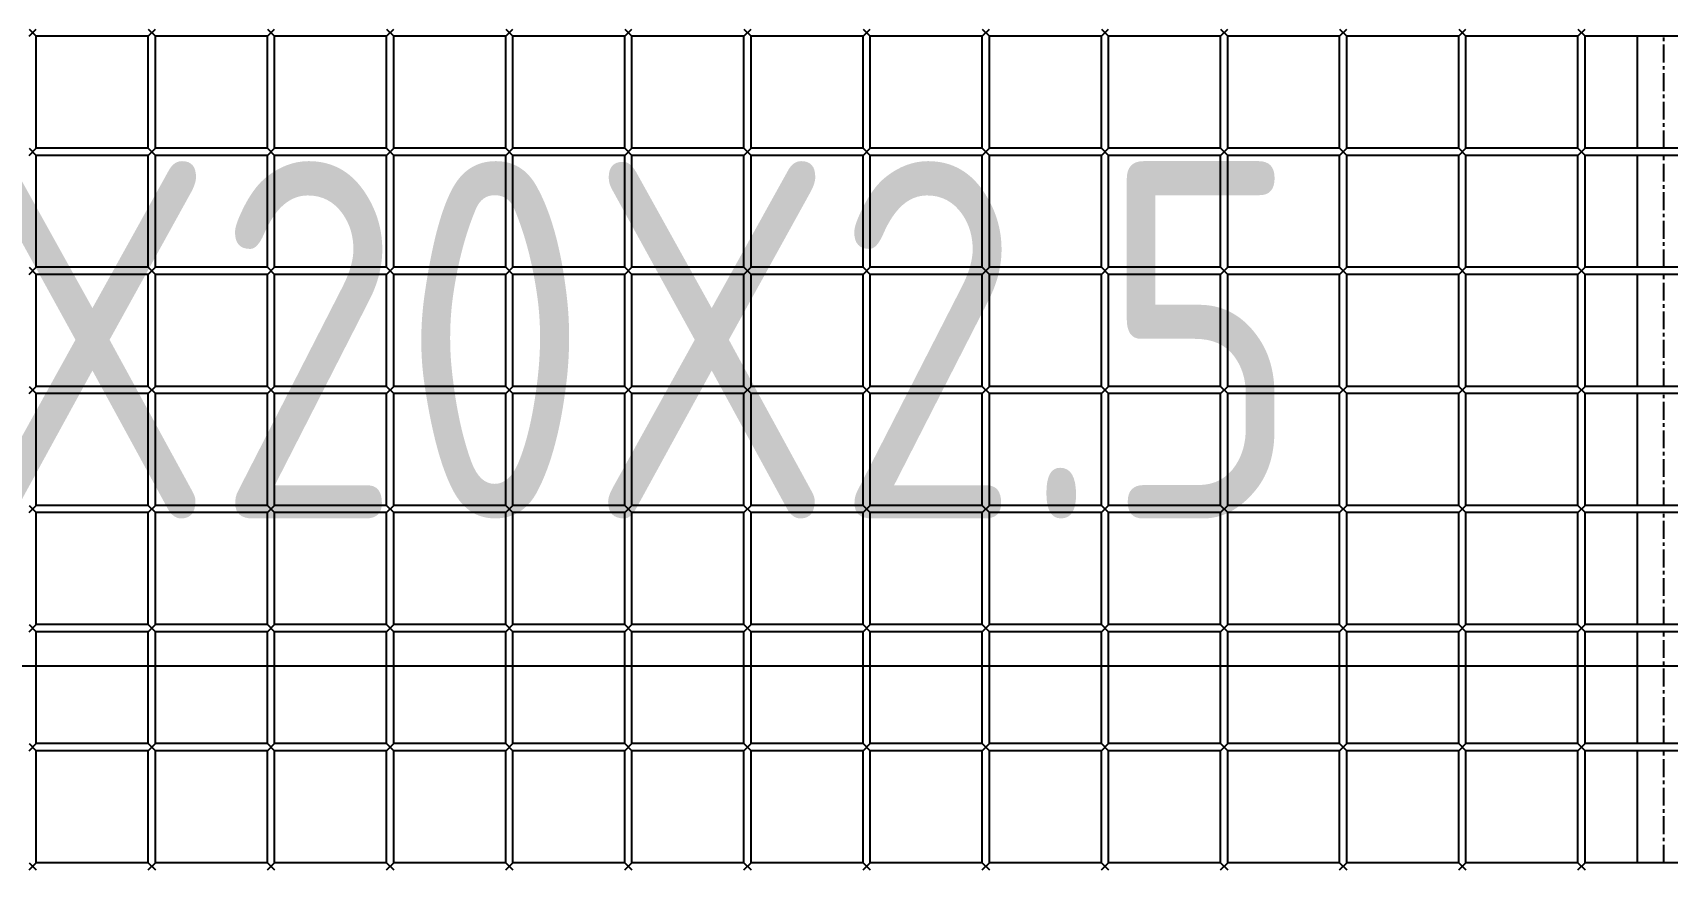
# Model space of a CAD drawing. Header units: millimetres. Extents: x -198529 to 244266, y -64 to 158464.
# Drawn here: x -171256 to -170570, y 120141 to 120491 of the extents above; entities that cross this region are included whole.
import ezdxf

# ---------------------------------------------------------------- set-up
doc = ezdxf.new("R2010")
doc.units = ezdxf.units.MM
doc.linetypes.add('CENTER', pattern=[12, 7.5, -1.5, 1.5, -1.5])
doc.layers.add('0-DCC', color=30, linetype='Continuous')
doc.layers.add('0-DCC-STRUC-T', color=4, linetype='Continuous')
doc.styles.add('EDRI-COM', font='tssdeng.shx', dxfattribs={"width": 0.8, "bigfont": 'hztxt.shx'})

# ---------------------------------------------------------------- blocks, each defined once
blk = doc.blocks.new('DCC2850x2300(右)')
at = {"color": 0, "linetype": 'Continuous'}
for p, q in [((51586.5, -73256.48), (51633.5, -73256.48)), ((51611.5, -73303.48), (51611.5, -73256.48)), ((51636.5, -73256.48), (51633.5, -73253.48)), ((51636.5, -73253.48), (51633.5, -73256.48)), ((51633.5, -73303.48), (51633.5, -73256.48)), ((51636.5, -73256.48), (51683.5, -73256.48)), ((51636.5, -73303.48), (51636.5, -73256.48)), ((51686.5, -73256.48), (51683.5, -73253.48)), ((51686.5, -73253.48), (51683.5, -73256.48)), ((51683.5, -73303.48), (51683.5, -73256.48)), ((51686.5, -73256.48), (51733.5, -73256.48)), ((51686.5, -73303.48), (51686.5, -73256.48)), ((51736.5, -73256.48), (51733.5, -73253.48)), ((51736.5, -73253.48), (51733.5, -73256.48)), ((51733.5, -73303.48), (51733.5, -73256.48)), ((51736.5, -73256.48), (51783.5, -73256.48)), ((51736.5, -73303.48), (51736.5, -73256.48)), ((51786.5, -73256.48), (51783.5, -73253.48)), ((51786.5, -73253.48), (51783.5, -73256.48)), ((51783.5, -73303.48), (51783.5, -73256.48)), ((51786.5, -73256.48), (51833.5, -73256.48)), ((51786.5, -73303.48), (51786.5, -73256.48)), ((51836.5, -73256.48), (51833.5, -73253.48)), ((51836.5, -73253.48), (51833.5, -73256.48)), ((51833.5, -73303.48), (51833.5, -73256.48)), ((51836.5, -73256.48), (51883.5, -73256.48)), ((51836.5, -73303.48), (51836.5, -73256.48)), ((51886.5, -73256.48), (51883.5, -73253.48)), ((51886.5, -73253.48), (51883.5, -73256.48)), ((51883.5, -73303.48), (51883.5, -73256.48)), ((51886.5, -73256.48), (51933.5, -73256.48)), ((51886.5, -73303.48), (51886.5, -73256.48)), ((51936.5, -73256.48), (51933.5, -73253.48)), ((51936.5, -73253.48), (51933.5, -73256.48)), ((51933.5, -73303.48), (51933.5, -73256.48)), ((51936.5, -73256.48), (51983.5, -73256.48)), ((51936.5, -73303.48), (51936.5, -73256.48)), ((51986.5, -73256.48), (51983.5, -73253.48)), ((51986.5, -73253.48), (51983.5, -73256.48)), ((51983.5, -73303.48), (51983.5, -73256.48)), ((51986.5, -73256.48), (52033.5, -73256.48)), ((51986.5, -73303.48), (51986.5, -73256.48)), ((52036.5, -73256.48), (52033.5, -73253.48)), ((52036.5, -73253.48), (52033.5, -73256.48)), ((52033.5, -73303.48), (52033.5, -73256.48)), ((52036.5, -73256.48), (52083.5, -73256.48)), ((52036.5, -73303.48), (52036.5, -73256.48)), ((52086.5, -73256.48), (52083.5, -73253.48)), ((52086.5, -73253.48), (52083.5, -73256.48)), ((52083.5, -73303.48), (52083.5, -73256.48)), ((52086.5, -73303.48), (52086.5, -73256.48)), ((52086.5, -73256.48), (52133.5, -73256.48)), ((52136.5, -73256.48), (52133.5, -73253.48)), ((52136.5, -73253.48), (52133.5, -73256.48)), ((52133.5, -73303.48), (52133.5, -73256.48)), ((52136.5, -73303.48), (52136.5, -73256.48)), ((52136.5, -73256.48), (52183.5, -73256.48)), ((52186.5, -73256.48), (52183.5, -73253.48)), ((52186.5, -73253.48), (52183.5, -73256.48)), ((52183.5, -73303.48), (52183.5, -73256.48)), ((52186.5, -73303.48), (52186.5, -73256.48)), ((52186.5, -73256.48), (52233.5, -73256.48)), ((52236.5, -73256.48), (52233.5, -73253.48)), ((52236.5, -73253.48), (52233.5, -73256.48)), ((52233.5, -73303.48), (52233.5, -73256.48)), ((52236.5, -73303.48), (52236.5, -73256.48)), ((52236.5, -73256.48), (52283.5, -73256.48)), ((52286.5, -73256.48), (52283.5, -73253.48)), ((52286.5, -73253.48), (52283.5, -73256.48)), ((52283.5, -73303.48), (52283.5, -73256.48)), ((51586.5, -73303.48), (51633.5, -73303.48)), ((51636.5, -73306.48), (51633.5, -73303.48)), ((51636.5, -73303.48), (51633.5, -73306.48)), ((51636.5, -73303.48), (51683.5, -73303.48)), ((51686.5, -73306.48), (51683.5, -73303.48)), ((51686.5, -73303.48), (51683.5, -73306.48)), ((51686.5, -73303.48), (51733.5, -73303.48)), ((51736.5, -73306.48), (51733.5, -73303.48)), ((51736.5, -73303.48), (51733.5, -73306.48)), ((51736.5, -73303.48), (51783.5, -73303.48)), ((51786.5, -73306.48), (51783.5, -73303.48)), ((51786.5, -73303.48), (51783.5, -73306.48)), ((51786.5, -73303.48), (51833.5, -73303.48)), ((51836.5, -73306.48), (51833.5, -73303.48)), ((51836.5, -73303.48), (51833.5, -73306.48)), ((51836.5, -73303.48), (51883.5, -73303.48)), ((51886.5, -73306.48), (51883.5, -73303.48)), ((51886.5, -73303.48), (51883.5, -73306.48)), ((51886.5, -73303.48), (51933.5, -73303.48)), ((51936.5, -73306.48), (51933.5, -73303.48)), ((51936.5, -73303.48), (51933.5, -73306.48)), ((51936.5, -73303.48), (51983.5, -73303.48)), ((51986.5, -73306.48), (51983.5, -73303.48)), ((51986.5, -73303.48), (51983.5, -73306.48)), ((51986.5, -73303.48), (52033.5, -73303.48)), ((52036.5, -73306.48), (52033.5, -73303.48)), ((52036.5, -73303.48), (52033.5, -73306.48)), ((52036.5, -73303.48), (52083.5, -73303.48)), ((52086.5, -73306.48), (52083.5, -73303.48)), ((52086.5, -73303.48), (52083.5, -73306.48)), ((52086.5, -73303.48), (52133.5, -73303.48)), ((52136.5, -73306.48), (52133.5, -73303.48)), ((52136.5, -73303.48), (52133.5, -73306.48)), ((52136.5, -73303.48), (52183.5, -73303.48)), ((52186.5, -73306.48), (52183.5, -73303.48)), ((52186.5, -73303.48), (52183.5, -73306.48)), ((52186.5, -73303.48), (52233.5, -73303.48)), ((52236.5, -73306.48), (52233.5, -73303.48)), ((52236.5, -73303.48), (52233.5, -73306.48)), ((52236.5, -73303.48), (52283.5, -73303.48)), ((52286.5, -73306.48), (52283.5, -73303.48)), ((52286.5, -73303.48), (52283.5, -73306.48)), ((51586.5, -73306.48), (51633.5, -73306.48)), ((51611.5, -73353.48), (51611.5, -73306.48)), ((51633.5, -73353.48), (51633.5, -73306.48)), ((51636.5, -73306.48), (51683.5, -73306.48)), ((51636.5, -73353.48), (51636.5, -73306.48)), ((51683.5, -73353.48), (51683.5, -73306.48)), ((51686.5, -73306.48), (51733.5, -73306.48)), ((51686.5, -73353.48), (51686.5, -73306.48)), ((51733.5, -73353.48), (51733.5, -73306.48)), ((51736.5, -73306.48), (51783.5, -73306.48)), ((51736.5, -73353.48), (51736.5, -73306.48)), ((51783.5, -73353.48), (51783.5, -73306.48)), ((51786.5, -73306.48), (51833.5, -73306.48)), ((51786.5, -73353.48), (51786.5, -73306.48)), ((51833.5, -73353.48), (51833.5, -73306.48)), ((51836.5, -73306.48), (51883.5, -73306.48)), ((51836.5, -73353.48), (51836.5, -73306.48)), ((51883.5, -73353.48), (51883.5, -73306.48)), ((51886.5, -73306.48), (51933.5, -73306.48)), ((51886.5, -73353.48), (51886.5, -73306.48)), ((51933.5, -73353.48), (51933.5, -73306.48)), ((51936.5, -73306.48), (51983.5, -73306.48)), ((51936.5, -73353.48), (51936.5, -73306.48)), ((51983.5, -73353.48), (51983.5, -73306.48)), ((51986.5, -73306.48), (52033.5, -73306.48)), ((51986.5, -73353.48), (51986.5, -73306.48)), ((52033.5, -73353.48), (52033.5, -73306.48)), ((52036.5, -73306.48), (52083.5, -73306.48)), ((52036.5, -73353.48), (52036.5, -73306.48)), ((52083.5, -73353.48), (52083.5, -73306.48)), ((52086.5, -73353.48), (52086.5, -73306.48)), ((52086.5, -73306.48), (52133.5, -73306.48)), ((52133.5, -73353.48), (52133.5, -73306.48)), ((52136.5, -73353.48), (52136.5, -73306.48)), ((52136.5, -73306.48), (52183.5, -73306.48)), ((52183.5, -73353.48), (52183.5, -73306.48)), ((52186.5, -73353.48), (52186.5, -73306.48)), ((52186.5, -73306.48), (52233.5, -73306.48)), ((52233.5, -73353.48), (52233.5, -73306.48)), ((52236.5, -73353.48), (52236.5, -73306.48)), ((52236.5, -73306.48), (52283.5, -73306.48)), ((52283.5, -73353.48), (52283.5, -73306.48)), ((51586.5, -73353.48), (51633.5, -73353.48)), ((51636.5, -73356.48), (51633.5, -73353.48)), ((51636.5, -73353.48), (51633.5, -73356.48)), ((51636.5, -73353.48), (51683.5, -73353.48)), ((51686.5, -73356.48), (51683.5, -73353.48)), ((51686.5, -73353.48), (51683.5, -73356.48)), ((51686.5, -73353.48), (51733.5, -73353.48)), ((51736.5, -73356.48), (51733.5, -73353.48)), ((51736.5, -73353.48), (51733.5, -73356.48)), ((51736.5, -73353.48), (51783.5, -73353.48)), ((51786.5, -73353.48), (51783.5, -73356.48)), ((51786.5, -73356.48), (51783.5, -73353.48)), ((51786.5, -73353.48), (51833.5, -73353.48)), ((51836.5, -73356.48), (51833.5, -73353.48)), ((51836.5, -73353.48), (51833.5, -73356.48)), ((51836.5, -73353.48), (51883.5, -73353.48)), ((51886.5, -73356.48), (51883.5, -73353.48)), ((51886.5, -73353.48), (51883.5, -73356.48)), ((51886.5, -73353.48), (51933.5, -73353.48)), ((51936.5, -73356.48), (51933.5, -73353.48)), ((51936.5, -73353.48), (51933.5, -73356.48)), ((51936.5, -73353.48), (51983.5, -73353.48)), ((51986.5, -73353.48), (51983.5, -73356.48)), ((51986.5, -73356.48), (51983.5, -73353.48)), ((51986.5, -73353.48), (52033.5, -73353.48)), ((52036.5, -73356.48), (52033.5, -73353.48)), ((52036.5, -73353.48), (52033.5, -73356.48)), ((52036.5, -73353.48), (52083.5, -73353.48)), ((52086.5, -73356.48), (52083.5, -73353.48)), ((52086.5, -73353.48), (52083.5, -73356.48)), ((52086.5, -73353.48), (52133.5, -73353.48)), ((52136.5, -73356.48), (52133.5, -73353.48)), ((52136.5, -73353.48), (52133.5, -73356.48)), ((52136.5, -73353.48), (52183.5, -73353.48)), ((52186.5, -73353.48), (52183.5, -73356.48)), ((52186.5, -73356.48), (52183.5, -73353.48)), ((52186.5, -73353.48), (52233.5, -73353.48)), ((52236.5, -73356.48), (52233.5, -73353.48)), ((52236.5, -73353.48), (52233.5, -73356.48)), ((52236.5, -73353.48), (52283.5, -73353.48)), ((52286.5, -73356.48), (52283.5, -73353.48)), ((52286.5, -73353.48), (52283.5, -73356.48)), ((51586.5, -73356.48), (51633.5, -73356.48)), ((51611.5, -73403.48), (51611.5, -73356.48)), ((51633.5, -73403.48), (51633.5, -73356.48)), ((51636.5, -73356.48), (51683.5, -73356.48)), ((51636.5, -73403.48), (51636.5, -73356.48)), ((51683.5, -73403.48), (51683.5, -73356.48)), ((51686.5, -73356.48), (51733.5, -73356.48)), ((51686.5, -73403.48), (51686.5, -73356.48)), ((51733.5, -73403.48), (51733.5, -73356.48)), ((51736.5, -73356.48), (51783.5, -73356.48)), ((51736.5, -73403.48), (51736.5, -73356.48)), ((51783.5, -73403.48), (51783.5, -73356.48)), ((51786.5, -73356.48), (51833.5, -73356.48)), ((51786.5, -73403.48), (51786.5, -73356.48)), ((51833.5, -73403.48), (51833.5, -73356.48)), ((51836.5, -73356.48), (51883.5, -73356.48)), ((51836.5, -73403.48), (51836.5, -73356.48)), ((51883.5, -73403.48), (51883.5, -73356.48)), ((51886.5, -73356.48), (51933.5, -73356.48)), ((51886.5, -73403.48), (51886.5, -73356.48)), ((51933.5, -73403.48), (51933.5, -73356.48)), ((51936.5, -73356.48), (51983.5, -73356.48)), ((51936.5, -73403.48), (51936.5, -73356.48)), ((51983.5, -73403.48), (51983.5, -73356.48)), ((51986.5, -73356.48), (52033.5, -73356.48)), ((51986.5, -73403.48), (51986.5, -73356.48)), ((52033.5, -73403.48), (52033.5, -73356.48)), ((52036.5, -73356.48), (52083.5, -73356.48)), ((52036.5, -73403.48), (52036.5, -73356.48)), ((52083.5, -73403.48), (52083.5, -73356.48)), ((52086.5, -73356.48), (52133.5, -73356.48)), ((52086.5, -73403.48), (52086.5, -73356.48)), ((52133.5, -73403.48), (52133.5, -73356.48)), ((52136.5, -73356.48), (52183.5, -73356.48)), ((52136.5, -73403.48), (52136.5, -73356.48)), ((52183.5, -73403.48), (52183.5, -73356.48)), ((52186.5, -73403.48), (52186.5, -73356.48)), ((52186.5, -73356.48), (52233.5, -73356.48)), ((52233.5, -73403.48), (52233.5, -73356.48)), ((52236.5, -73403.48), (52236.5, -73356.48)), ((52236.5, -73356.48), (52283.5, -73356.48)), ((52283.5, -73403.48), (52283.5, -73356.48)), ((51586.5, -73403.48), (51633.5, -73403.48)), ((51586.5, -73406.48), (51633.5, -73406.48)), ((51611.5, -73453.48), (51611.5, -73406.48)), ((51636.5, -73403.48), (51633.5, -73406.48)), ((51636.5, -73406.48), (51633.5, -73403.48)), ((51633.5, -73453.48), (51633.5, -73406.48)), ((51636.5, -73403.48), (51683.5, -73403.48)), ((51636.5, -73406.48), (51683.5, -73406.48)), ((51636.5, -73453.48), (51636.5, -73406.48)), ((51686.5, -73406.48), (51683.5, -73403.48)), ((51686.5, -73403.48), (51683.5, -73406.48)), ((51683.5, -73453.48), (51683.5, -73406.48)), ((51686.5, -73403.48), (51733.5, -73403.48)), ((51686.5, -73406.48), (51733.5, -73406.48)), ((51686.5, -73453.48), (51686.5, -73406.48)), ((51736.5, -73403.48), (51733.5, -73406.48)), ((51736.5, -73406.48), (51733.5, -73403.48)), ((51733.5, -73453.48), (51733.5, -73406.48)), ((51736.5, -73403.48), (51783.5, -73403.48)), ((51736.5, -73406.48), (51783.5, -73406.48)), ((51736.5, -73453.48), (51736.5, -73406.48)), ((51786.5, -73403.48), (51783.5, -73406.48)), ((51786.5, -73406.48), (51783.5, -73403.48)), ((51783.5, -73453.48), (51783.5, -73406.48)), ((51786.5, -73403.48), (51833.5, -73403.48)), ((51786.5, -73406.48), (51833.5, -73406.48)), ((51786.5, -73453.48), (51786.5, -73406.48)), ((51836.5, -73403.48), (51833.5, -73406.48)), ((51836.5, -73406.48), (51833.5, -73403.48)), ((51833.5, -73453.48), (51833.5, -73406.48)), ((51836.5, -73403.48), (51883.5, -73403.48)), ((51836.5, -73406.48), (51883.5, -73406.48)), ((51836.5, -73453.48), (51836.5, -73406.48)), ((51886.5, -73406.48), (51883.5, -73403.48)), ((51886.5, -73403.48), (51883.5, -73406.48)), ((51883.5, -73453.48), (51883.5, -73406.48)), ((51886.5, -73403.48), (51933.5, -73403.48)), ((51886.5, -73406.48), (51933.5, -73406.48)), ((51886.5, -73453.48), (51886.5, -73406.48)), ((51936.5, -73403.48), (51933.5, -73406.48)), ((51936.5, -73406.48), (51933.5, -73403.48)), ((51933.5, -73453.48), (51933.5, -73406.48)), ((51936.5, -73403.48), (51983.5, -73403.48)), ((51936.5, -73406.48), (51983.5, -73406.48)), ((51936.5, -73453.48), (51936.5, -73406.48)), ((51986.5, -73403.48), (51983.5, -73406.48)), ((51986.5, -73406.48), (51983.5, -73403.48)), ((51983.5, -73453.48), (51983.5, -73406.48)), ((51986.5, -73403.48), (52033.5, -73403.48)), ((51986.5, -73406.48), (52033.5, -73406.48)), ((51986.5, -73453.48), (51986.5, -73406.48)), ((52036.5, -73403.48), (52033.5, -73406.48)), ((52036.5, -73406.48), (52033.5, -73403.48)), ((52033.5, -73453.48), (52033.5, -73406.48)), ((52036.5, -73403.48), (52083.5, -73403.48)), ((52036.5, -73406.48), (52083.5, -73406.48)), ((52036.5, -73453.48), (52036.5, -73406.48)), ((52086.5, -73406.48), (52083.5, -73403.48)), ((52086.5, -73403.48), (52083.5, -73406.48)), ((52083.5, -73453.48), (52083.5, -73406.48)), ((52086.5, -73403.48), (52133.5, -73403.48)), ((52086.5, -73406.48), (52133.5, -73406.48)), ((52086.5, -73453.48), (52086.5, -73406.48)), ((52136.5, -73403.48), (52133.5, -73406.48)), ((52136.5, -73406.48), (52133.5, -73403.48)), ((52133.5, -73453.48), (52133.5, -73406.48)), ((52136.5, -73403.48), (52183.5, -73403.48)), ((52136.5, -73406.48), (52183.5, -73406.48)), ((52136.5, -73453.48), (52136.5, -73406.48)), ((52186.5, -73403.48), (52183.5, -73406.48)), ((52186.5, -73406.48), (52183.5, -73403.48)), ((52183.5, -73453.48), (52183.5, -73406.48)), ((52186.5, -73403.48), (52233.5, -73403.48)), ((52186.5, -73453.48), (52186.5, -73406.48)), ((52186.5, -73406.48), (52233.5, -73406.48)), ((52236.5, -73403.48), (52233.5, -73406.48)), ((52236.5, -73406.48), (52233.5, -73403.48)), ((52233.5, -73453.48), (52233.5, -73406.48)), ((52236.5, -73403.48), (52283.5, -73403.48)), ((52236.5, -73453.48), (52236.5, -73406.48)), ((52236.5, -73406.48), (52283.5, -73406.48)), ((52286.5, -73406.48), (52283.5, -73403.48)), ((52286.5, -73403.48), (52283.5, -73406.48)), ((52283.5, -73453.48), (52283.5, -73406.48)), ((51586.5, -73453.48), (51633.5, -73453.48)), ((51586.5, -73456.48), (51633.5, -73456.48)), ((51611.5, -73503.48), (51611.5, -73456.48)), ((51636.5, -73453.48), (51633.5, -73456.48)), ((51636.5, -73456.48), (51633.5, -73453.48)), ((51633.5, -73503.48), (51633.5, -73456.48)), ((51636.5, -73453.48), (51683.5, -73453.48)), ((51636.5, -73456.48), (51683.5, -73456.48)), ((51636.5, -73503.48), (51636.5, -73456.48)), ((51686.5, -73453.48), (51683.5, -73456.48)), ((51686.5, -73456.48), (51683.5, -73453.48)), ((51683.5, -73503.48), (51683.5, -73456.48)), ((51686.5, -73453.48), (51733.5, -73453.48)), ((51686.5, -73456.48), (51733.5, -73456.48)), ((51686.5, -73503.48), (51686.5, -73456.48)), ((51736.5, -73453.48), (51733.5, -73456.48)), ((51736.5, -73456.48), (51733.5, -73453.48)), ((51733.5, -73503.48), (51733.5, -73456.48)), ((51736.5, -73453.48), (51783.5, -73453.48)), ((51736.5, -73456.48), (51783.5, -73456.48)), ((51736.5, -73503.48), (51736.5, -73456.48)), ((51786.5, -73453.48), (51783.5, -73456.48)), ((51786.5, -73456.48), (51783.5, -73453.48)), ((51783.5, -73503.48), (51783.5, -73456.48)), ((51786.5, -73453.48), (51833.5, -73453.48)), ((51786.5, -73456.48), (51833.5, -73456.48)), ((51786.5, -73503.48), (51786.5, -73456.48)), ((51836.5, -73453.48), (51833.5, -73456.48)), ((51836.5, -73456.48), (51833.5, -73453.48)), ((51833.5, -73503.48), (51833.5, -73456.48)), ((51836.5, -73453.48), (51883.5, -73453.48)), ((51836.5, -73456.48), (51883.5, -73456.48)), ((51836.5, -73503.48), (51836.5, -73456.48)), ((51886.5, -73453.48), (51883.5, -73456.48)), ((51886.5, -73456.48), (51883.5, -73453.48)), ((51883.5, -73503.48), (51883.5, -73456.48)), ((51886.5, -73453.48), (51933.5, -73453.48)), ((51886.5, -73456.48), (51933.5, -73456.48)), ((51886.5, -73503.48), (51886.5, -73456.48)), ((51936.5, -73453.48), (51933.5, -73456.48)), ((51936.5, -73456.48), (51933.5, -73453.48)), ((51933.5, -73503.48), (51933.5, -73456.48)), ((51936.5, -73453.48), (51983.5, -73453.48)), ((51936.5, -73456.48), (51983.5, -73456.48)), ((51936.5, -73503.48), (51936.5, -73456.48)), ((51986.5, -73453.48), (51983.5, -73456.48)), ((51986.5, -73456.48), (51983.5, -73453.48)), ((51983.5, -73503.48), (51983.5, -73456.48)), ((51986.5, -73453.48), (52033.5, -73453.48)), ((51986.5, -73456.48), (52033.5, -73456.48)), ((51986.5, -73503.48), (51986.5, -73456.48)), ((52036.5, -73453.48), (52033.5, -73456.48)), ((52036.5, -73456.48), (52033.5, -73453.48)), ((52033.5, -73503.48), (52033.5, -73456.48)), ((52036.5, -73453.48), (52083.5, -73453.48)), ((52036.5, -73456.48), (52083.5, -73456.48)), ((52036.5, -73503.48), (52036.5, -73456.48)), ((52086.5, -73453.48), (52083.5, -73456.48)), ((52086.5, -73456.48), (52083.5, -73453.48)), ((52083.5, -73503.48), (52083.5, -73456.48)), ((52086.5, -73453.48), (52133.5, -73453.48)), ((52086.5, -73456.48), (52133.5, -73456.48)), ((52086.5, -73503.48), (52086.5, -73456.48)), ((52136.5, -73453.48), (52133.5, -73456.48)), ((52136.5, -73456.48), (52133.5, -73453.48)), ((52133.5, -73503.48), (52133.5, -73456.48)), ((52136.5, -73453.48), (52183.5, -73453.48)), ((52136.5, -73456.48), (52183.5, -73456.48)), ((52136.5, -73503.48), (52136.5, -73456.48)), ((52186.5, -73453.48), (52183.5, -73456.48)), ((52186.5, -73456.48), (52183.5, -73453.48)), ((52183.5, -73503.48), (52183.5, -73456.48)), ((52186.5, -73453.48), (52233.5, -73453.48)), ((52186.5, -73456.48), (52233.5, -73456.48)), ((52186.5, -73503.48), (52186.5, -73456.48)), ((52236.5, -73453.48), (52233.5, -73456.48)), ((52236.5, -73456.48), (52233.5, -73453.48)), ((52233.5, -73503.48), (52233.5, -73456.48)), ((52236.5, -73453.48), (52283.5, -73453.48)), ((52236.5, -73456.48), (52283.5, -73456.48)), ((52236.5, -73503.48), (52236.5, -73456.48)), ((52286.5, -73453.48), (52283.5, -73456.48)), ((52286.5, -73456.48), (52283.5, -73453.48)), ((52283.5, -73503.48), (52283.5, -73456.48)), ((51586.5, -73503.48), (51633.5, -73503.48)), ((51636.5, -73503.48), (51633.5, -73506.48)), ((51636.5, -73506.48), (51633.5, -73503.48)), ((51636.5, -73503.48), (51683.5, -73503.48)), ((51686.5, -73503.48), (51683.5, -73506.48)), ((51686.5, -73506.48), (51683.5, -73503.48)), ((51686.5, -73503.48), (51733.5, -73503.48)), ((51736.5, -73503.48), (51733.5, -73506.48)), ((51736.5, -73506.48), (51733.5, -73503.48)), ((51736.5, -73503.48), (51783.5, -73503.48)), ((51786.5, -73503.48), (51783.5, -73506.48)), ((51786.5, -73506.48), (51783.5, -73503.48)), ((51786.5, -73503.48), (51833.5, -73503.48)), ((51836.5, -73503.48), (51833.5, -73506.48)), ((51836.5, -73506.48), (51833.5, -73503.48)), ((51836.5, -73503.48), (51883.5, -73503.48)), ((51886.5, -73503.48), (51883.5, -73506.48)), ((51886.5, -73506.48), (51883.5, -73503.48)), ((51886.5, -73503.48), (51933.5, -73503.48)), ((51936.5, -73503.48), (51933.5, -73506.48)), ((51936.5, -73506.48), (51933.5, -73503.48)), ((51936.5, -73503.48), (51983.5, -73503.48)), ((51986.5, -73503.48), (51983.5, -73506.48)), ((51986.5, -73506.48), (51983.5, -73503.48)), ((51986.5, -73503.48), (52033.5, -73503.48)), ((52036.5, -73503.48), (52033.5, -73506.48)), ((52036.5, -73506.48), (52033.5, -73503.48)), ((52036.5, -73503.48), (52083.5, -73503.48)), ((52086.5, -73503.48), (52083.5, -73506.48)), ((52086.5, -73506.48), (52083.5, -73503.48)), ((52086.5, -73503.48), (52133.5, -73503.48)), ((52136.5, -73503.48), (52133.5, -73506.48)), ((52136.5, -73506.48), (52133.5, -73503.48)), ((52136.5, -73503.48), (52183.5, -73503.48)), ((52186.5, -73503.48), (52183.5, -73506.48)), ((52186.5, -73506.48), (52183.5, -73503.48)), ((52186.5, -73503.48), (52233.5, -73503.48)), ((52236.5, -73503.48), (52233.5, -73506.48)), ((52236.5, -73506.48), (52233.5, -73503.48)), ((52236.5, -73503.48), (52283.5, -73503.48)), ((52286.5, -73503.48), (52283.5, -73506.48)), ((52286.5, -73506.48), (52283.5, -73503.48)), ((51586.5, -73506.48), (51633.5, -73506.48)), ((51611.5, -73553.48), (51611.5, -73506.48)), ((51633.5, -73553.48), (51633.5, -73506.48)), ((51636.5, -73506.48), (51683.5, -73506.48)), ((51636.5, -73553.48), (51636.5, -73506.48)), ((51683.5, -73553.48), (51683.5, -73506.48)), ((51686.5, -73506.48), (51733.5, -73506.48)), ((51686.5, -73553.48), (51686.5, -73506.48)), ((51733.5, -73553.48), (51733.5, -73506.48)), ((51736.5, -73506.48), (51783.5, -73506.48)), ((51736.5, -73553.48), (51736.5, -73506.48)), ((51783.5, -73553.48), (51783.5, -73506.48)), ((51786.5, -73506.48), (51833.5, -73506.48)), ((51786.5, -73553.48), (51786.5, -73506.48)), ((51833.5, -73553.48), (51833.5, -73506.48)), ((51836.5, -73506.48), (51883.5, -73506.48)), ((51836.5, -73553.48), (51836.5, -73506.48)), ((51883.5, -73553.48), (51883.5, -73506.48)), ((51886.5, -73506.48), (51933.5, -73506.48)), ((51886.5, -73553.48), (51886.5, -73506.48)), ((51933.5, -73553.48), (51933.5, -73506.48)), ((51936.5, -73506.48), (51983.5, -73506.48)), ((51936.5, -73553.48), (51936.5, -73506.48)), ((51983.5, -73553.48), (51983.5, -73506.48)), ((51986.5, -73506.48), (52033.5, -73506.48)), ((51986.5, -73553.48), (51986.5, -73506.48)), ((52033.5, -73553.48), (52033.5, -73506.48)), ((52036.5, -73506.48), (52083.5, -73506.48)), ((52036.5, -73553.48), (52036.5, -73506.48)), ((52083.5, -73553.48), (52083.5, -73506.48)), ((52086.5, -73506.48), (52133.5, -73506.48)), ((52086.5, -73553.48), (52086.5, -73506.48)), ((52133.5, -73553.48), (52133.5, -73506.48)), ((52136.5, -73506.48), (52183.5, -73506.48)), ((52136.5, -73553.48), (52136.5, -73506.48)), ((52183.5, -73553.48), (52183.5, -73506.48)), ((52186.5, -73506.48), (52233.5, -73506.48)), ((52186.5, -73553.48), (52186.5, -73506.48)), ((52233.5, -73553.48), (52233.5, -73506.48)), ((52236.5, -73506.48), (52283.5, -73506.48)), ((52236.5, -73553.48), (52236.5, -73506.48)), ((52283.5, -73553.48), (52283.5, -73506.48)), ((51586.5, -73553.48), (51633.5, -73553.48)), ((51586.5, -73556.48), (51633.5, -73556.48)), ((51611.5, -73603.48), (51611.5, -73556.48)), ((51636.5, -73553.48), (51633.5, -73556.48)), ((51636.5, -73556.48), (51633.5, -73553.48)), ((51633.5, -73603.48), (51633.5, -73556.48)), ((51636.5, -73553.48), (51683.5, -73553.48)), ((51636.5, -73556.48), (51683.5, -73556.48)), ((51636.5, -73603.48), (51636.5, -73556.48)), ((51686.5, -73553.48), (51683.5, -73556.48)), ((51686.5, -73556.48), (51683.5, -73553.48)), ((51683.5, -73603.48), (51683.5, -73556.48)), ((51686.5, -73553.48), (51733.5, -73553.48)), ((51686.5, -73556.48), (51733.5, -73556.48)), ((51686.5, -73603.48), (51686.5, -73556.48)), ((51736.5, -73553.48), (51733.5, -73556.48)), ((51736.5, -73556.48), (51733.5, -73553.48)), ((51733.5, -73603.48), (51733.5, -73556.48)), ((51736.5, -73553.48), (51783.5, -73553.48)), ((51736.5, -73556.48), (51783.5, -73556.48)), ((51736.5, -73603.48), (51736.5, -73556.48)), ((51786.5, -73553.48), (51783.5, -73556.48)), ((51786.5, -73556.48), (51783.5, -73553.48)), ((51783.5, -73603.48), (51783.5, -73556.48)), ((51786.5, -73553.48), (51833.5, -73553.48)), ((51786.5, -73556.48), (51833.5, -73556.48)), ((51786.5, -73603.48), (51786.5, -73556.48)), ((51836.5, -73553.48), (51833.5, -73556.48)), ((51836.5, -73556.48), (51833.5, -73553.48)), ((51833.5, -73603.48), (51833.5, -73556.48)), ((51836.5, -73553.48), (51883.5, -73553.48)), ((51836.5, -73556.48), (51883.5, -73556.48)), ((51836.5, -73603.48), (51836.5, -73556.48)), ((51886.5, -73553.48), (51883.5, -73556.48)), ((51886.5, -73556.48), (51883.5, -73553.48)), ((51883.5, -73603.48), (51883.5, -73556.48)), ((51886.5, -73553.48), (51933.5, -73553.48)), ((51886.5, -73556.48), (51933.5, -73556.48)), ((51886.5, -73603.48), (51886.5, -73556.48)), ((51936.5, -73553.48), (51933.5, -73556.48)), ((51936.5, -73556.48), (51933.5, -73553.48)), ((51933.5, -73603.48), (51933.5, -73556.48)), ((51936.5, -73553.48), (51983.5, -73553.48)), ((51936.5, -73556.48), (51983.5, -73556.48)), ((51936.5, -73603.48), (51936.5, -73556.48)), ((51986.5, -73553.48), (51983.5, -73556.48)), ((51986.5, -73556.48), (51983.5, -73553.48)), ((51983.5, -73603.48), (51983.5, -73556.48)), ((51986.5, -73553.48), (52033.5, -73553.48)), ((51986.5, -73556.48), (52033.5, -73556.48)), ((51986.5, -73603.48), (51986.5, -73556.48)), ((52036.5, -73553.48), (52033.5, -73556.48)), ((52036.5, -73556.48), (52033.5, -73553.48)), ((52033.5, -73603.48), (52033.5, -73556.48)), ((52036.5, -73553.48), (52083.5, -73553.48)), ((52036.5, -73556.48), (52083.5, -73556.48)), ((52036.5, -73603.48), (52036.5, -73556.48)), ((52086.5, -73553.48), (52083.5, -73556.48)), ((52086.5, -73556.48), (52083.5, -73553.48)), ((52083.5, -73603.48), (52083.5, -73556.48)), ((52086.5, -73553.48), (52133.5, -73553.48)), ((52086.5, -73556.48), (52133.5, -73556.48)), ((52086.5, -73603.48), (52086.5, -73556.48)), ((52136.5, -73553.48), (52133.5, -73556.48)), ((52136.5, -73556.48), (52133.5, -73553.48)), ((52133.5, -73603.48), (52133.5, -73556.48)), ((52136.5, -73553.48), (52183.5, -73553.48)), ((52136.5, -73556.48), (52183.5, -73556.48)), ((52136.5, -73603.48), (52136.5, -73556.48)), ((52186.5, -73553.48), (52183.5, -73556.48)), ((52186.5, -73556.48), (52183.5, -73553.48)), ((52183.5, -73603.48), (52183.5, -73556.48)), ((52186.5, -73553.48), (52233.5, -73553.48)), ((52186.5, -73556.48), (52233.5, -73556.48)), ((52186.5, -73603.48), (52186.5, -73556.48)), ((52236.5, -73553.48), (52233.5, -73556.48)), ((52236.5, -73556.48), (52233.5, -73553.48)), ((52233.5, -73603.48), (52233.5, -73556.48)), ((52236.5, -73553.48), (52283.5, -73553.48)), ((52236.5, -73556.48), (52283.5, -73556.48)), ((52236.5, -73603.48), (52236.5, -73556.48)), ((52286.5, -73553.48), (52283.5, -73556.48)), ((52286.5, -73556.48), (52283.5, -73553.48)), ((52283.5, -73603.48), (52283.5, -73556.48)), ((51586.5, -73603.48), (51633.5, -73603.48)), ((51636.5, -73603.48), (51633.5, -73606.48)), ((51636.5, -73606.48), (51633.5, -73603.48)), ((51636.5, -73603.48), (51683.5, -73603.48)), ((51686.5, -73603.48), (51683.5, -73606.48)), ((51686.5, -73606.48), (51683.5, -73603.48)), ((51686.5, -73603.48), (51733.5, -73603.48)), ((51736.5, -73603.48), (51733.5, -73606.48)), ((51736.5, -73606.48), (51733.5, -73603.48)), ((51736.5, -73603.48), (51783.5, -73603.48)), ((51786.5, -73603.48), (51783.5, -73606.48)), ((51786.5, -73606.48), (51783.5, -73603.48)), ((51786.5, -73603.48), (51833.5, -73603.48)), ((51836.5, -73603.48), (51833.5, -73606.48)), ((51836.5, -73606.48), (51833.5, -73603.48)), ((51836.5, -73603.48), (51883.5, -73603.48)), ((51886.5, -73603.48), (51883.5, -73606.48)), ((51886.5, -73606.48), (51883.5, -73603.48)), ((51886.5, -73603.48), (51933.5, -73603.48)), ((51936.5, -73603.48), (51933.5, -73606.48)), ((51936.5, -73606.48), (51933.5, -73603.48)), ((51936.5, -73603.48), (51983.5, -73603.48)), ((51986.5, -73603.48), (51983.5, -73606.48)), ((51986.5, -73606.48), (51983.5, -73603.48)), ((51986.5, -73603.48), (52033.5, -73603.48)), ((52036.5, -73603.48), (52033.5, -73606.48)), ((52036.5, -73606.48), (52033.5, -73603.48)), ((52036.5, -73603.48), (52083.5, -73603.48)), ((52086.5, -73603.48), (52083.5, -73606.48)), ((52086.5, -73606.48), (52083.5, -73603.48)), ((52086.5, -73603.48), (52133.5, -73603.48)), ((52136.5, -73603.48), (52133.5, -73606.48)), ((52136.5, -73606.48), (52133.5, -73603.48)), ((52136.5, -73603.48), (52183.5, -73603.48)), ((52186.5, -73603.48), (52183.5, -73606.48)), ((52186.5, -73606.48), (52183.5, -73603.48)), ((52186.5, -73603.48), (52233.5, -73603.48)), ((52236.5, -73603.48), (52233.5, -73606.48)), ((52236.5, -73606.48), (52233.5, -73603.48)), ((52236.5, -73603.48), (52283.5, -73603.48)), ((52286.5, -73603.48), (52283.5, -73606.48)), ((52286.5, -73606.48), (52283.5, -73603.48))]:
    blk.add_line(p, q, dxfattribs=at)
at = {"color": 0, "linetype": 'CENTER'}
for p, q in [((51600.5, -73303.48), (51600.5, -73256.48)), ((51600.5, -73353.48), (51600.5, -73306.48)), ((51600.5, -73403.48), (51600.5, -73356.48)), ((51600.5, -73453.48), (51600.5, -73406.48)), ((51600.5, -73503.48), (51600.5, -73456.48)), ((51600.5, -73553.48), (51600.5, -73506.48)), ((51600.5, -73603.48), (51600.5, -73556.48))]:
    blk.add_line(p, q, dxfattribs=at)

msp = doc.modelspace()

# ---------------------------------------------------------------- linework, layer by layer
at = {"layer": '0-DCC-STRUC-T'}
msp.add_line((-171883.84, 120224.65), (-170481.09, 120224.65), dxfattribs=at)

# ---------------------------------------------------------------- block references
at = {"layer": '0-DCC', "xscale": -1}
msp.add_blockref('DCC2850x2300(右)', (-118970.54, 193745.49), dxfattribs=at)

# ---------------------------------------------------------------- texts
at = {"layer": '0-DCC-STRUC-T', "style": 'EDRI-COM', "width": 0.8}
msp.add_text('C200X75X20X2.5', height=150, dxfattribs=at).set_placement((-171866.06, 120286.58))

doc.saveas('drawing.dxf')
